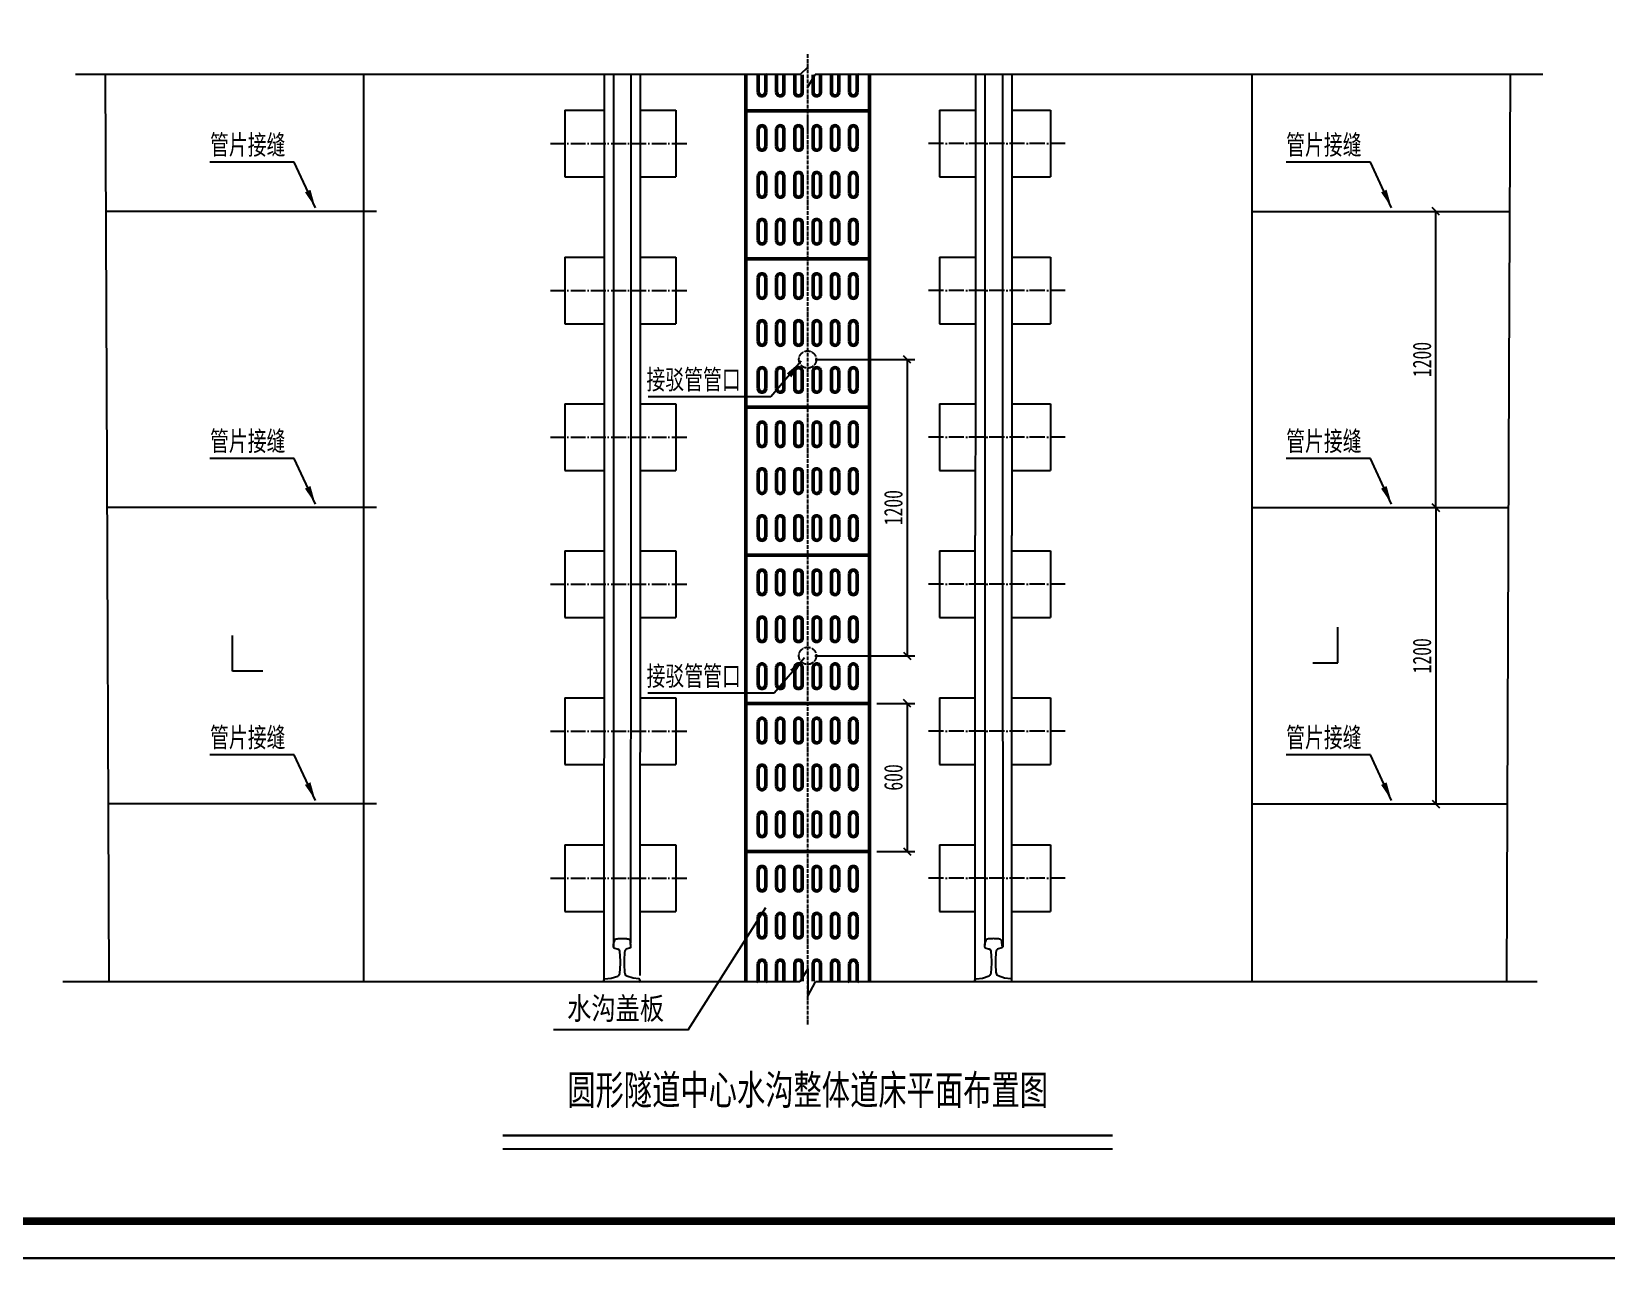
# Model space of a CAD drawing. Header units: millimetres. Extents: x -17676 to 10684, y -16208 to -7028.
# Drawn here: x -11040 to -4660, y -16208 to -11235 of the extents above; entities that cross this region are included whole.
import ezdxf
from ezdxf.enums import TextEntityAlignment as Align

# ---------------------------------------------------------------- set-up
doc = ezdxf.new("R2010")
doc.units = ezdxf.units.MM
doc.linetypes.add('ACAD_ISO04W100', pattern=[30.5, 24, -3, 0.5, -3])
doc.linetypes.add('CENTER', pattern=[4.1, 3, -0.5, 0.1, -0.5])
doc.layers.get('Defpoints').update_dxf_attribs({"color": 250})
for name, color, linetype in [('4', 4, 'Continuous'), ('Axes', 7, 'ACAD_ISO04W100'), ('BZ', 7, 'Continuous'), ('GesoftDrawFrameFrameBlockLayer', 7, 'Continuous'), ('GesoftDrawFrameInLineLayer', 85, 'Continuous'), ('GesoftDrawFrameOutLineLayer', 180, 'Continuous'), ('GesoftDrawFrameTitleLayer', 7, 'Continuous'), ('Main', 4, 'Continuous'), ('Secondary', 7, 'Continuous'), ('尺寸标注', 7, 'Continuous'), ('文字及标注', 6, 'Continuous'), ('标注', 3, 'Continuous'), ('设计线', 1, 'Continuous')]:
    doc.layers.add(name, color=color, linetype=linetype)
doc.styles.add('HZTXT', font='NSimSun.ttf', dxfattribs={"width": 0.7})
doc.styles.get("Standard").update_dxf_attribs({"font": 'arial.ttf'})
doc.styles.add('TXT', font='仿宋_GB2312.ttf', dxfattribs={"width": 0.7, "height": 80})
doc.styles.add('宋体', font='SimSun.ttf', dxfattribs={"width": 0.7})
doc.styles.add('宋体样式', font='SimSun.ttf', dxfattribs={"width": 0.8})
doc.styles.add('条形码', font='BC_C39.FBC', dxfattribs={"height": 11})
doc.dimstyles.new('1比30', dxfattribs={"dimscale": 30, "dimtxt": 2.5, "dimasz": 1, "dimexe": 1, "dimexo": 1, "dimtad": 3, "dimdec": 0, "dimzin": 0, "dimdsep": 46, "dimtxsty": '宋体', "dimblk": 'OBLIQUE', "dimcen": 0.09, "dimadec": 0, "dimazin": 0, "dimtfac": 1, "dimtdec": 0, "dimtofl": 0, "dimtmove": 0, "dimatfit": 3, "dimfxl": 0, "dimtolj": 1, "dimtzin": 0, "dimarcsym": 0})
doc.dimstyles.get("Standard").update_dxf_attribs({"dimtxt": 0.18, "dimasz": 0.18, "dimexe": 0.18, "dimexo": 0.0625, "dimgap": 0.09, "dimtad": 0, "dimtih": 1, "dimtoh": 1, "dimdec": 4, "dimzin": 0, "dimdsep": 46, "dimtxsty": 'Standard', "dimcen": 0.09, "dimadec": 0, "dimazin": 0, "dimtfac": 1, "dimtdec": 4, "dimtofl": 0, "dimtmove": 0, "dimatfit": 3, "dimfxl": 0, "dimtolj": 1, "dimtzin": 0, "dimarcsym": 0})

# ---------------------------------------------------------------- blocks, each defined once
blk = doc.blocks.new('*U26')
at = {"layer": 'Axes', "linetype": 'CENTER', "ltscale": 20}
for p, q in [((-1042.3, 0), (-483, 0)), ((1040.8, 0), (481.5, 0)), ((1042.3, 0), (483, 0))]:
    blk.add_line(p, q, dxfattribs=at)
at = {"layer": 'Main'}
for p, q in [((-984.8, 135), (-984.8, -135)), ((534, 135), (534, -135)), ((982.8, 135), (982.8, -135))]:
    blk.add_line(p, q, dxfattribs=at)
at = {"layer": 'Main', "ltscale": 2.5}
for p, q in [((-984.8, 135), (-826, 135)), ((-680.1, 135), (-534, 135)), ((534, 135), (678.7, 135)), ((826.7, 135), (981.3, 135)), ((828.2, 135), (982.8, 135)), ((-984.8, -135), (-826.2, -135)), ((-680.1, -135), (-534, -135)), ((534, -135), (678.7, -135)), ((826.7, -135), (981.3, -135)), ((828.2, -135), (982.8, -135))]:
    blk.add_line(p, q, dxfattribs=at)
blk = doc.blocks.new('*U27')
at = {"layer": '标注', "color": 0, "linetype": 'ByBlock', "lineweight": -2, "transparency": 16777216}
for p in [(0, 2975), (0, 2380), (0, 1785), (0, 1190), (0, 595), (0, 0)]:
    blk.add_blockref('*U26', p, dxfattribs=at)
blk = doc.blocks.new('*U28')
at = {"layer": 'Main'}
blk.add_line((0, 135), (0, -135), dxfattribs=at)
blk = doc.blocks.new('*U29')
at = {"layer": '标注', "color": 0, "linetype": 'ByBlock', "lineweight": -2, "transparency": 16777216}
for p in [(0, 2975), (0, 2380), (0, 1785), (0, 1190), (0, 595), (0, 0)]:
    blk.add_blockref('*U28', p, dxfattribs=at)
blk = doc.blocks.new('_Oblique')
at = {"color": 0, "linetype": 'ByBlock', "lineweight": -2}
blk.add_line((-0.5, -0.5), (0.5, 0.5), dxfattribs=at)
blk = doc.blocks.new('*D34')
at = {"layer": 'Defpoints', "color": 0, "transparency": 16777216}
for p in [(-5578.4, -13163), (-5578.4, -14363), (-5350.6, -14363)]:
    blk.add_point(p, dxfattribs=at)
at = {"layer": '标注', "color": 0, "lineweight": -2, "transparency": 16777216}
for p, q in [((-5548.4, -13163), (-5320.6, -13163)), ((-5350.6, -13163), (-5350.6, -14363)), ((-5548.4, -14363), (-5320.6, -14363))]:
    blk.add_line(p, q, dxfattribs=at)
at = {"layer": '标注', "color": 0, "lineweight": -2, "transparency": 16777216, "xscale": 30, "yscale": 30, "zscale": 30}
for p, rotation in [((-5350.6, -13163), 90), ((-5350.6, -14363), 270)]:
    blk.add_blockref('_Oblique', p, dxfattribs=dict(at, rotation=rotation))
at = {"layer": '标注', "color": 0, "transparency": 16777216, "insert": (-5406.8, -13763), "char_height": 75, "attachment_point": 5, "rotation": 90, "style": '宋体'}
blk.add_mtext('\\A1;1200', dxfattribs=at)
blk = doc.blocks.new('*D35')
at = {"layer": 'Defpoints', "color": 0, "transparency": 16777216}
for p in [(-5575.9, -11963), (-5350.6, -11963), (-5578.4, -13163)]:
    blk.add_point(p, dxfattribs=at)
at = {"layer": '标注', "color": 0, "lineweight": -2, "transparency": 16777216}
for p, q in [((-5545.9, -11963), (-5320.6, -11963)), ((-5350.6, -13163), (-5350.6, -11963)), ((-5548.4, -13163), (-5320.6, -13163))]:
    blk.add_line(p, q, dxfattribs=at)
at = {"layer": '标注', "color": 0, "lineweight": -2, "transparency": 16777216, "xscale": 30, "yscale": 30, "zscale": 30}
for p, rotation in [((-5350.6, -11963), 90), ((-5350.6, -13163), 270)]:
    blk.add_blockref('_Oblique', p, dxfattribs=dict(at, rotation=rotation))
at = {"layer": '标注', "color": 0, "transparency": 16777216, "insert": (-5406.8, -12563), "char_height": 75, "attachment_point": 5, "rotation": 90, "style": '宋体'}
blk.add_mtext('\\A1;1200', dxfattribs=at)
blk = doc.blocks.new('*D36')
at = {"layer": 'Defpoints', "color": 0, "transparency": 16777216}
for p in [(-7896.1, -12563), (-7896.2, -13763), (-7492.3, -13763)]:
    blk.add_point(p, dxfattribs=at)
at = {"layer": '标注', "color": 0, "lineweight": -2, "transparency": 16777216}
for p, q in [((-7866.1, -12563), (-7462.3, -12563)), ((-7492.3, -12563), (-7492.3, -13763)), ((-7866.2, -13763), (-7462.3, -13763))]:
    blk.add_line(p, q, dxfattribs=at)
at = {"layer": '标注', "color": 0, "lineweight": -2, "transparency": 16777216, "xscale": 30, "yscale": 30, "zscale": 30}
for p, rotation in [((-7492.3, -12563), 90), ((-7492.3, -13763), 270)]:
    blk.add_blockref('_Oblique', p, dxfattribs=dict(at, rotation=rotation))
at = {"layer": '标注', "color": 0, "transparency": 16777216, "insert": (-7548.6, -13163), "char_height": 75, "attachment_point": 5, "rotation": 90, "style": '宋体'}
blk.add_mtext('\\A1;1200', dxfattribs=at)
blk = doc.blocks.new('*D56')
at = {"layer": 'Defpoints', "color": 0, "transparency": 16777216}
for p in [(-7645.9, -13955.6), (-7645.9, -14555.6), (-7492.3, -14555.6)]:
    blk.add_point(p, dxfattribs=at)
at = {"layer": '标注', "color": 0, "lineweight": -2, "transparency": 16777216}
for p, q in [((-7615.9, -13955.6), (-7462.3, -13955.6)), ((-7492.3, -13955.6), (-7492.3, -14555.6)), ((-7615.9, -14555.6), (-7462.3, -14555.6))]:
    blk.add_line(p, q, dxfattribs=at)
at = {"layer": '标注', "color": 0, "lineweight": -2, "transparency": 16777216, "xscale": 30, "yscale": 30, "zscale": 30}
for p, rotation in [((-7492.3, -13955.6), 90), ((-7492.3, -14555.6), 270)]:
    blk.add_blockref('_Oblique', p, dxfattribs=dict(at, rotation=rotation))
at = {"layer": '标注', "color": 0, "transparency": 16777216, "insert": (-7548.6, -14255.6), "char_height": 75, "attachment_point": 5, "rotation": 90, "style": '宋体'}
blk.add_mtext('\\A1;600', dxfattribs=at)
blk = doc.blocks.new('1.25_b3e8e4764a4440fefd9a3783b56da640')
at = {"layer": 'GesoftDrawFrameInLineLayer', "color": 0, "const_width": 1}
blk.add_lwpolyline([(0, 0), (0, 287), (-915, 287), (-915, 0), (0, 0)], dxfattribs=at)
at = {"layer": 'GesoftDrawFrameOutLineLayer', "color": 0, "const_width": 0.35}
blk.add_lwpolyline([(5, -5), (5, 292), (-940, 292), (-940, -5), (5, -5)], dxfattribs=at)
blk = doc.blocks.new('GESOFT00000000NEW_049a35bf7f0736cc4250df00ece10f93_b3e8e4764a4440fefd9a3783b56da640_2e1cf7a908f61d0b50dc33cccab90907')
at = {"layer": 'GesoftDrawFrameFrameBlockLayer'}
blk.add_blockref('1.25_b3e8e4764a4440fefd9a3783b56da640', (0, 0), dxfattribs=at)
at = {"layer": 'GesoftDrawFrameTitleLayer', "color": 7, "style": '条形码', "width": 2}
blk.add_attdef('BARCODE', (-2.8, 60.5), '', height=6, rotation=90, dxfattribs=at)
at = {"layer": 'GesoftDrawFrameTitleLayer', "style": '宋体样式'}
for tag, height, width, p in [('GCMC0', 3.6, 0.8, (-40, 43.4)), ('SHEJI', 2.5, 0.8, (-154, 35.2)), ('SHEJI2', 2.5, 0.8, (-137.76, 35.27)), ('SJJD', 2.5, 0.8, (-14, 34.4)), ('JIAOHE', 2.5, 0.8, (-154, 28.8)), ('JIAOHE2', 2.5, 0.8, (-137.61, 28.83)), ('VERSION0', 2.5, 0.8, (-14, 26.4)), ('ZTSD', 2.5, 0.8, (-190, 24)), ('ZYFZR1', 2.5, 0.8, (-154, 22.4)), ('ZYFZR2', 2.5, 0.8, (-137.76, 22.24)), ('CEMING', 4, 0.7, (-84, 22.59)), ('BILI', 2.5, 0.8, (-14, 18.4)), ('XMFZR1', 2.5, 0.8, (-154, 16)), ('XMFZR2', 2.5, 0.8, (-137.98, 16.22)), ('DOCNAME0', 3.5, 0.9, (-84, 13.27)), ('SENHE', 2.5, 0.8, (-154, 9.6)), ('SENHE2', 2.5, 0.8, (-137.41, 9.52)), ('DOCNAME2', 3.5, 0.9, (-84, 9.42)), ('RIQI', 2.5, 0.8, (-14, 10.4)), ('XTSD', 2.5, 0.8, (-190, 4.8)), ('SENDING', 2.5, 0.8, (-154, 3.2)), ('SENDING2', 2.5, 0.8, (-137.41, 3.81)), ('TUHAO', 2.5, 0.8, (-91.5, 3.2)), ('PROJECTNO', 2.5, 0.8, (-47.5, 3.2)), ('PAGENUMBER', 2.5, 0.8, (-31.78, 3.83)), ('PAGECOUNT', 2.5, 0.8, (-10.8, 3.83))]:
    blk.add_attdef(tag, text='', height=height, dxfattribs=dict(at, width=width)).set_placement(p, align=Align.MIDDLE_CENTER)
blk.add_attdef('PIANMING', text='', height=4, dxfattribs=at).set_placement((-84, 31.09), align=Align.MIDDLE_CENTER)

msp = doc.modelspace()

# ---------------------------------------------------------------- linework, layer by layer
at = {"lineweight": 50}
for p, q in [((-8145.9, -11408.6), (-8145.9, -13615.6)), ((-8095.9, -11480.6), (-8095.9, -11410.6)), ((-8065.9, -11480.6), (-8065.9, -11410.6)), ((-8021.9, -11480.6), (-8021.9, -11410.5)), ((-7991.9, -11410.5), (-7991.9, -11480.6)), ((-7947.9, -11480.6), (-7947.9, -11410.5)), ((-7917.9, -11410.5), (-7917.9, -11480.6)), ((-7873.9, -11480.6), (-7873.9, -11410.5)), ((-7843.9, -11410.5), (-7843.9, -11480.6)), ((-7799.9, -11480.6), (-7799.9, -11410.5)), ((-7769.9, -11410.5), (-7769.9, -11480.6)), ((-7725.9, -11480.6), (-7725.9, -11410.5)), ((-7695.9, -11410.5), (-7695.9, -11480.6)), ((-7645.9, -13615.6), (-7645.9, -11408.6)), ((-7645.9, -11555.6), (-8145.9, -11555.6)), ((-8095.9, -11700.6), (-8095.9, -11630.6)), ((-8065.9, -11700.6), (-8065.9, -11630.6)), ((-8021.9, -11700.6), (-8021.9, -11630.5)), ((-7991.9, -11630.5), (-7991.9, -11700.6)), ((-7947.9, -11700.6), (-7947.9, -11630.5)), ((-7917.9, -11630.5), (-7917.9, -11700.6)), ((-7873.9, -11700.6), (-7873.9, -11630.5)), ((-7843.9, -11630.5), (-7843.9, -11700.6)), ((-7799.9, -11700.6), (-7799.9, -11630.5)), ((-7769.9, -11630.5), (-7769.9, -11700.6)), ((-7725.9, -11700.6), (-7725.9, -11630.5)), ((-7695.9, -11630.5), (-7695.9, -11700.6)), ((-8095.9, -11890.6), (-8095.9, -11820.6)), ((-8065.9, -11890.6), (-8065.9, -11820.6)), ((-8021.9, -11890.6), (-8021.9, -11820.5)), ((-7991.9, -11820.5), (-7991.9, -11890.6)), ((-7947.9, -11890.6), (-7947.9, -11820.5)), ((-7917.9, -11820.5), (-7917.9, -11890.6)), ((-7873.9, -11890.6), (-7873.9, -11820.5)), ((-7843.9, -11820.5), (-7843.9, -11890.6)), ((-7799.9, -11890.6), (-7799.9, -11820.5)), ((-7769.9, -11820.5), (-7769.9, -11890.6)), ((-7725.9, -11890.6), (-7725.9, -11820.5)), ((-7695.9, -11820.5), (-7695.9, -11890.6)), ((-8095.9, -12080.6), (-8095.9, -12010.6)), ((-8065.9, -12080.6), (-8065.9, -12010.6)), ((-8021.9, -12080.6), (-8021.9, -12010.5)), ((-7991.9, -12010.5), (-7991.9, -12080.6)), ((-7947.9, -12080.6), (-7947.9, -12010.5)), ((-7917.9, -12010.5), (-7917.9, -12080.6)), ((-7873.9, -12080.6), (-7873.9, -12010.5)), ((-7843.9, -12010.5), (-7843.9, -12080.6)), ((-7799.9, -12080.6), (-7799.9, -12010.5)), ((-7769.9, -12010.5), (-7769.9, -12080.6)), ((-7725.9, -12080.6), (-7725.9, -12010.5)), ((-7695.9, -12010.5), (-7695.9, -12080.6)), ((-7645.9, -12155.6), (-8145.9, -12155.6)), ((-8095.9, -12300.6), (-8095.9, -12230.6)), ((-8065.9, -12300.6), (-8065.9, -12230.6)), ((-8021.9, -12300.7), (-8021.9, -12230.6)), ((-7991.9, -12230.6), (-7991.9, -12300.7)), ((-7947.9, -12300.7), (-7947.9, -12230.6)), ((-7917.9, -12230.6), (-7917.9, -12300.7)), ((-7873.9, -12300.7), (-7873.9, -12230.6)), ((-7843.9, -12230.6), (-7843.9, -12300.7)), ((-7799.9, -12300.7), (-7799.9, -12230.6)), ((-7769.9, -12230.6), (-7769.9, -12300.6)), ((-7725.9, -12300.7), (-7725.9, -12230.6)), ((-7695.9, -12230.6), (-7695.9, -12300.7)), ((-8095.9, -12490.6), (-8095.9, -12420.6)), ((-8065.9, -12490.6), (-8065.9, -12420.6)), ((-8021.9, -12490.7), (-8021.9, -12420.6)), ((-7991.9, -12420.6), (-7991.9, -12490.7)), ((-7947.9, -12490.7), (-7947.9, -12420.6)), ((-7917.9, -12420.6), (-7917.9, -12490.7)), ((-7873.9, -12490.7), (-7873.9, -12420.6)), ((-7843.9, -12420.6), (-7843.9, -12490.7)), ((-7799.9, -12490.7), (-7799.9, -12420.6)), ((-7769.9, -12420.6), (-7769.9, -12490.6)), ((-7725.9, -12490.7), (-7725.9, -12420.6)), ((-7695.9, -12420.6), (-7695.9, -12490.7)), ((-8095.9, -12680.6), (-8095.9, -12610.6)), ((-8065.9, -12680.6), (-8065.9, -12610.6)), ((-8021.9, -12680.6), (-8021.9, -12610.5)), ((-7991.9, -12610.5), (-7991.9, -12680.6)), ((-7947.9, -12680.6), (-7947.9, -12610.5)), ((-7917.9, -12610.5), (-7917.9, -12680.6)), ((-7873.9, -12680.6), (-7873.9, -12610.5)), ((-7843.9, -12610.5), (-7843.9, -12680.6)), ((-7799.9, -12680.6), (-7799.9, -12610.5)), ((-7769.9, -12610.5), (-7769.9, -12680.6)), ((-7725.9, -12680.6), (-7725.9, -12610.5)), ((-7695.9, -12610.5), (-7695.9, -12680.6)), ((-7645.9, -12755.6), (-8145.9, -12755.6)), ((-8095.9, -12900.6), (-8095.9, -12830.6)), ((-8065.9, -12900.6), (-8065.9, -12830.6)), ((-8021.9, -12900.6), (-8021.9, -12830.5)), ((-7991.9, -12830.5), (-7991.9, -12900.6)), ((-7947.9, -12900.6), (-7947.9, -12830.5)), ((-7917.9, -12830.5), (-7917.9, -12900.6)), ((-7873.9, -12900.6), (-7873.9, -12830.5)), ((-7843.9, -12830.5), (-7843.9, -12900.6)), ((-7799.9, -12900.6), (-7799.9, -12830.5)), ((-7769.9, -12830.5), (-7769.9, -12900.6)), ((-7725.9, -12900.6), (-7725.9, -12830.5)), ((-7695.9, -12830.5), (-7695.9, -12900.6)), ((-8095.9, -13090.6), (-8095.9, -13020.6)), ((-8065.9, -13090.6), (-8065.9, -13020.6)), ((-8021.9, -13090.6), (-8021.9, -13020.5)), ((-7991.9, -13020.5), (-7991.9, -13090.6)), ((-7947.9, -13090.6), (-7947.9, -13020.5)), ((-7917.9, -13020.5), (-7917.9, -13090.6)), ((-7873.9, -13090.6), (-7873.9, -13020.5)), ((-7843.9, -13020.5), (-7843.9, -13090.6)), ((-7799.9, -13090.6), (-7799.9, -13020.5)), ((-7769.9, -13020.5), (-7769.9, -13090.6)), ((-7725.9, -13090.6), (-7725.9, -13020.5)), ((-7695.9, -13020.5), (-7695.9, -13090.6)), ((-8095.9, -13280.6), (-8095.9, -13210.6)), ((-8065.9, -13280.6), (-8065.9, -13210.6)), ((-8021.9, -13280.6), (-8021.9, -13210.5)), ((-7991.9, -13210.5), (-7991.9, -13280.6)), ((-7947.9, -13280.6), (-7947.9, -13210.5)), ((-7917.9, -13210.5), (-7917.9, -13280.6)), ((-7873.9, -13280.6), (-7873.9, -13210.5)), ((-7843.9, -13210.5), (-7843.9, -13280.6)), ((-7799.9, -13280.6), (-7799.9, -13210.5)), ((-7769.9, -13210.5), (-7769.9, -13280.6)), ((-7725.9, -13280.6), (-7725.9, -13210.5)), ((-7695.9, -13210.5), (-7695.9, -13280.6)), ((-7645.9, -13355.6), (-8145.9, -13355.6)), ((-8095.9, -13500.6), (-8095.9, -13430.6)), ((-8065.9, -13500.6), (-8065.9, -13430.6)), ((-8021.9, -13500.7), (-8021.9, -13430.6)), ((-7991.9, -13430.6), (-7991.9, -13500.7)), ((-7947.9, -13500.7), (-7947.9, -13430.6)), ((-7917.9, -13430.6), (-7917.9, -13500.7)), ((-7873.9, -13500.7), (-7873.9, -13430.6)), ((-7843.9, -13430.6), (-7843.9, -13500.7)), ((-7799.9, -13500.7), (-7799.9, -13430.6)), ((-7769.9, -13430.6), (-7769.9, -13500.6)), ((-7725.9, -13500.7), (-7725.9, -13430.6)), ((-7695.9, -13430.6), (-7695.9, -13500.7)), ((-8145.9, -13615.6), (-8145.9, -14555.6)), ((-8095.9, -13690.6), (-8095.9, -13620.6)), ((-8065.9, -13690.6), (-8065.9, -13620.6)), ((-8021.9, -13690.7), (-8021.9, -13620.6)), ((-7991.9, -13620.6), (-7991.9, -13690.7)), ((-7947.9, -13690.7), (-7947.9, -13620.6)), ((-7917.9, -13620.6), (-7917.9, -13690.7)), ((-7873.9, -13690.7), (-7873.9, -13620.6)), ((-7843.9, -13620.6), (-7843.9, -13690.7)), ((-7799.9, -13690.7), (-7799.9, -13620.6)), ((-7769.9, -13620.6), (-7769.9, -13690.6)), ((-7725.9, -13690.7), (-7725.9, -13620.6)), ((-7695.9, -13620.6), (-7695.9, -13690.7)), ((-7645.9, -14555.6), (-7645.9, -13615.6)), ((-8095.9, -13880.6), (-8095.9, -13810.6)), ((-8065.9, -13880.6), (-8065.9, -13810.6)), ((-8021.9, -13880.7), (-8021.9, -13810.6)), ((-7991.9, -13810.6), (-7991.9, -13880.7)), ((-7947.9, -13880.7), (-7947.9, -13810.6)), ((-7917.9, -13810.6), (-7917.9, -13880.7)), ((-7873.9, -13880.7), (-7873.9, -13810.6)), ((-7843.9, -13810.6), (-7843.9, -13880.7)), ((-7799.9, -13880.7), (-7799.9, -13810.6)), ((-7769.9, -13810.6), (-7769.9, -13880.6)), ((-7725.9, -13880.7), (-7725.9, -13810.6)), ((-7695.9, -13810.6), (-7695.9, -13880.7)), ((-7645.9, -13955.6), (-8145.9, -13955.6)), ((-8095.9, -14100.6), (-8095.9, -14030.6)), ((-8065.9, -14100.6), (-8065.9, -14030.6)), ((-8021.9, -14100.6), (-8021.9, -14030.5)), ((-7991.9, -14030.5), (-7991.9, -14100.6)), ((-7947.9, -14100.6), (-7947.9, -14030.5)), ((-7917.9, -14030.5), (-7917.9, -14100.6)), ((-7873.9, -14100.6), (-7873.9, -14030.5)), ((-7843.9, -14030.5), (-7843.9, -14100.6)), ((-7799.9, -14100.6), (-7799.9, -14030.5)), ((-7769.9, -14030.5), (-7769.9, -14100.6)), ((-7725.9, -14100.6), (-7725.9, -14030.5)), ((-7695.9, -14030.5), (-7695.9, -14100.6)), ((-8095.9, -14290.6), (-8095.9, -14220.6)), ((-8065.9, -14290.6), (-8065.9, -14220.6)), ((-8021.9, -14290.6), (-8021.9, -14220.5)), ((-7991.9, -14220.5), (-7991.9, -14290.6)), ((-7947.9, -14290.6), (-7947.9, -14220.5)), ((-7917.9, -14220.5), (-7917.9, -14290.6)), ((-7873.9, -14290.6), (-7873.9, -14220.5)), ((-7843.9, -14220.5), (-7843.9, -14290.6)), ((-7799.9, -14290.6), (-7799.9, -14220.5)), ((-7769.9, -14220.5), (-7769.9, -14290.6)), ((-7725.9, -14290.6), (-7725.9, -14220.5)), ((-7695.9, -14220.5), (-7695.9, -14290.6)), ((-8095.9, -14480.6), (-8095.9, -14410.6)), ((-8065.9, -14480.6), (-8065.9, -14410.6)), ((-8021.9, -14480.6), (-8021.9, -14410.5)), ((-7991.9, -14410.5), (-7991.9, -14480.6)), ((-7947.9, -14480.6), (-7947.9, -14410.5)), ((-7917.9, -14410.5), (-7917.9, -14480.6)), ((-7873.9, -14480.6), (-7873.9, -14410.5)), ((-7843.9, -14410.5), (-7843.9, -14480.6)), ((-7799.9, -14480.6), (-7799.9, -14410.5)), ((-7769.9, -14410.5), (-7769.9, -14480.6)), ((-7725.9, -14480.6), (-7725.9, -14410.5)), ((-7695.9, -14410.5), (-7695.9, -14480.6)), ((-8145.9, -14555.6), (-7645.9, -14555.6)), ((-8145.9, -14555.6), (-7645.9, -14555.6)), ((-7645.9, -14555.6), (-8145.9, -14555.6)), ((-8145.9, -14555.6), (-8145.9, -15083.2)), ((-7645.9, -15083.2), (-7645.9, -14555.6)), ((-8095.9, -14700.7), (-8095.9, -14630.6)), ((-8065.9, -14700.7), (-8065.9, -14630.7)), ((-8021.9, -14700.7), (-8021.9, -14630.6)), ((-7991.9, -14630.6), (-7991.9, -14700.7)), ((-7947.9, -14700.7), (-7947.9, -14630.6)), ((-7917.9, -14630.6), (-7917.9, -14700.7)), ((-7873.9, -14700.7), (-7873.9, -14630.6)), ((-7843.9, -14630.6), (-7843.9, -14700.7)), ((-7799.9, -14700.7), (-7799.9, -14630.6)), ((-7769.9, -14630.6), (-7769.9, -14700.6)), ((-7725.9, -14700.7), (-7725.9, -14630.6)), ((-7695.9, -14630.6), (-7695.9, -14700.7)), ((-8095.9, -14890.7), (-8095.9, -14820.6)), ((-8065.9, -14890.7), (-8065.9, -14820.7)), ((-8021.9, -14890.7), (-8021.9, -14820.6)), ((-7991.9, -14820.6), (-7991.9, -14890.7)), ((-7947.9, -14890.7), (-7947.9, -14820.6)), ((-7917.9, -14820.6), (-7917.9, -14890.7)), ((-7873.9, -14890.7), (-7873.9, -14820.6)), ((-7843.9, -14820.6), (-7843.9, -14890.7)), ((-7799.9, -14890.7), (-7799.9, -14820.6)), ((-7769.9, -14820.6), (-7769.9, -14890.6)), ((-7725.9, -14890.7), (-7725.9, -14820.6)), ((-7695.9, -14820.6), (-7695.9, -14890.7)), ((-8095.9, -15080.7), (-8095.9, -15010.6)), ((-8065.9, -15080.7), (-8065.9, -15010.7)), ((-8021.9, -15080.7), (-8021.9, -15010.6)), ((-7991.9, -15010.6), (-7991.9, -15080.7)), ((-7947.9, -15080.7), (-7947.9, -15010.6)), ((-7917.9, -15010.6), (-7917.9, -15080.7)), ((-7873.9, -15080.7), (-7873.9, -15010.6)), ((-7843.9, -15010.6), (-7843.9, -15080.7)), ((-7799.9, -15080.7), (-7799.9, -15010.6)), ((-7769.9, -15010.6), (-7769.9, -15080.6)), ((-7725.9, -15080.7), (-7725.9, -15010.6)), ((-7695.9, -15010.6), (-7695.9, -15080.7))]:
    msp.add_line(p, q, dxfattribs=at)
for p, q in [((-9642.8, -11963), (-10739.9, -11963)), ((-6097.9, -11963), (-5053.8, -11963)), ((-9642.8, -13163), (-10734.7, -13163)), ((-6097.9, -13163), (-5058.9, -13163)), ((-8145.9, -13615.6), (-8145.9, -13555.6)), ((-9642.8, -14363), (-10729.5, -14363)), ((-6097.9, -14363), (-5064.1, -14363)), ((-8145.9, -14555.6), (-8145.9, -14495.6)), ((-9131.2, -15760.1), (-6660.6, -15760.1))]:
    msp.add_line(p, q)
at = {"linetype": 'ACAD_ISO04W100'}
for centre in [(-7896.1, -12563), (-7896.2, -13763)]:
    msp.add_circle(centre, 35, dxfattribs=at)
at = {"lineweight": 50}
for centre, start, end in [((-8080.9, -11410.6), 172.27335, 180.09394), ((-8080.9, -11410.6), 359.90606, 7.72665), ((-8006.9, -11410.6), 172.33824, 180.09394), ((-8006.9, -11410.6), 359.90606, 7.66176), ((-7932.9, -11410.6), 172.33824, 180.09394), ((-7858.9, -11410.6), 359.90606, 7.66176), ((-7784.9, -11410.6), 172.33824, 180.09394), ((-7784.9, -11410.6), 359.90606, 7.66176), ((-7710.9, -11410.6), 172.33824, 180.09394), ((-7710.9, -11410.6), 359.90606, 7.66176), ((-8080.9, -11480.6), 179.93573, 0.06427), ((-8006.9, -11480.6), 179.93573, 0.06427), ((-7932.9, -11480.6), 179.93573, 0.06427), ((-7858.9, -11480.6), 179.93573, 0.06427), ((-7784.9, -11480.6), 179.93573, 0.06427), ((-7710.9, -11480.6), 179.93573, 0.06427), ((-8080.9, -11630.6), 359.90606, 180.09394), ((-8006.9, -11630.6), 359.90606, 180.09394), ((-7932.9, -11630.6), 359.90606, 180.09394), ((-7858.9, -11630.6), 359.90606, 180.09394), ((-7784.9, -11630.6), 359.90606, 180.09394), ((-7710.9, -11630.6), 359.90606, 180.09394), ((-8080.9, -11700.6), 179.93573, 0.06427), ((-8006.9, -11700.6), 179.93573, 0.06427), ((-7932.9, -11700.6), 179.93573, 0.06427), ((-7858.9, -11700.6), 179.93573, 0.06427), ((-7784.9, -11700.6), 179.93573, 0.06427), ((-7710.9, -11700.6), 179.93573, 0.06427), ((-8080.9, -11820.6), 359.90606, 180.09394), ((-8006.9, -11820.6), 359.90606, 180.09394), ((-7932.9, -11820.6), 359.90606, 180.09394), ((-7858.9, -11820.6), 359.90606, 180.09394), ((-7784.9, -11820.6), 359.90606, 180.09394), ((-7710.9, -11820.6), 359.90606, 180.09394), ((-8080.9, -11890.6), 179.93573, 0.06427), ((-8006.9, -11890.6), 179.93573, 0.06427), ((-7932.9, -11890.6), 179.93573, 0.06427), ((-7858.9, -11890.6), 179.93573, 0.06427), ((-7784.9, -11890.6), 179.93573, 0.06427), ((-7710.9, -11890.6), 179.93573, 0.06427), ((-8080.9, -12010.6), 359.90606, 180.09394), ((-8006.9, -12010.6), 359.90606, 180.09394), ((-7932.9, -12010.6), 359.90606, 180.09394), ((-7858.9, -12010.6), 359.90606, 180.09394), ((-7784.9, -12010.6), 359.90606, 180.09394), ((-7710.9, -12010.6), 359.90606, 180.09394), ((-8080.9, -12080.6), 179.93573, 0.06427), ((-8006.9, -12080.6), 179.93573, 0.06427), ((-7932.9, -12080.6), 179.93573, 0.06427), ((-7858.9, -12080.6), 179.93573, 0.06427), ((-7784.9, -12080.6), 179.93573, 0.06427), ((-7710.9, -12080.6), 179.93573, 0.06427), ((-8080.9, -12230.6), 359.90606, 180.09394), ((-8006.9, -12230.6), 359.90606, 180.09394), ((-7932.9, -12230.6), 359.90606, 180.09394), ((-7858.9, -12230.6), 359.90606, 180.09394), ((-7784.9, -12230.6), 359.90606, 180.09394), ((-7710.9, -12230.6), 359.90606, 180.09394), ((-8080.9, -12300.7), 179.93573, 0.06427), ((-8006.9, -12300.6), 179.93573, 0.06427), ((-7932.9, -12300.6), 179.93573, 0.06427), ((-7858.9, -12300.6), 179.93573, 0.06427), ((-7784.9, -12300.6), 179.93573, 0.06427), ((-7710.9, -12300.6), 179.93573, 0.06427), ((-8080.9, -12420.6), 359.90606, 180.09394), ((-8006.9, -12420.6), 359.90606, 180.09394), ((-7932.9, -12420.6), 359.90606, 180.09394), ((-7858.9, -12420.6), 359.90606, 180.09394), ((-7784.9, -12420.6), 359.90606, 180.09394), ((-7710.9, -12420.6), 359.90606, 180.09394), ((-8080.9, -12490.7), 179.93573, 0.06427), ((-8006.9, -12490.6), 179.93573, 0.06427), ((-7932.9, -12490.6), 179.93573, 0.06427), ((-7858.9, -12490.6), 179.93573, 0.06427), ((-7784.9, -12490.6), 179.93573, 0.06427), ((-7710.9, -12490.6), 179.93573, 0.06427), ((-8080.9, -12610.6), 359.90606, 180.09394), ((-8006.9, -12610.6), 359.90606, 180.09394), ((-7932.9, -12610.6), 359.90606, 180.09394), ((-7858.9, -12610.6), 359.90606, 180.09394), ((-7784.9, -12610.6), 359.90606, 180.09394), ((-7710.9, -12610.6), 359.90606, 180.09394), ((-8080.9, -12680.6), 179.93573, 0.06427), ((-8006.9, -12680.6), 179.93573, 0.06427), ((-7932.9, -12680.6), 179.93573, 0.06427), ((-7858.9, -12680.6), 179.93573, 0.06427), ((-7784.9, -12680.6), 179.93573, 0.06427), ((-7710.9, -12680.6), 179.93573, 0.06427), ((-8080.9, -12830.6), 359.90606, 180.09394), ((-8006.9, -12830.6), 359.90606, 180.09394), ((-7932.9, -12830.6), 359.90606, 180.09394), ((-7858.9, -12830.6), 359.90606, 180.09394), ((-7784.9, -12830.6), 359.90606, 180.09394), ((-7710.9, -12830.6), 359.90606, 180.09394), ((-8080.9, -12900.6), 179.93573, 0.06427), ((-8006.9, -12900.6), 179.93573, 0.06427), ((-7932.9, -12900.6), 179.93573, 0.06427), ((-7858.9, -12900.6), 179.93573, 0.06427), ((-7784.9, -12900.6), 179.93573, 0.06427), ((-7710.9, -12900.6), 179.93573, 0.06427), ((-8080.9, -13020.6), 359.90606, 180.09394), ((-8006.9, -13020.6), 359.90606, 180.09394), ((-7932.9, -13020.6), 359.90606, 180.09394), ((-7858.9, -13020.6), 359.90606, 180.09394), ((-7784.9, -13020.6), 359.90606, 180.09394), ((-7710.9, -13020.6), 359.90606, 180.09394), ((-8080.9, -13090.6), 179.93573, 0.06427), ((-8006.9, -13090.6), 179.93573, 0.06427), ((-7932.9, -13090.6), 179.93573, 0.06427), ((-7858.9, -13090.6), 179.93573, 0.06427), ((-7784.9, -13090.6), 179.93573, 0.06427), ((-7710.9, -13090.6), 179.93573, 0.06427), ((-8080.9, -13210.6), 359.90606, 180.09394), ((-8006.9, -13210.6), 359.90606, 180.09394), ((-7932.9, -13210.6), 359.90606, 180.09394), ((-7858.9, -13210.6), 359.90606, 180.09394), ((-7784.9, -13210.6), 359.90606, 180.09394), ((-7710.9, -13210.6), 359.90606, 180.09394), ((-8080.9, -13280.6), 179.93573, 0.06427), ((-8006.9, -13280.6), 179.93573, 0.06427), ((-7932.9, -13280.6), 179.93573, 0.06427), ((-7858.9, -13280.6), 179.93573, 0.06427), ((-7784.9, -13280.6), 179.93573, 0.06427), ((-7710.9, -13280.6), 179.93573, 0.06427), ((-8080.9, -13430.6), 359.90606, 180.09394), ((-8006.9, -13430.6), 359.90606, 180.09394), ((-7932.9, -13430.6), 359.90606, 180.09394), ((-7858.9, -13430.6), 359.90606, 180.09394), ((-7784.9, -13430.6), 359.90606, 180.09394), ((-7710.9, -13430.6), 359.90606, 180.09394), ((-8080.9, -13500.7), 179.93573, 0.06427), ((-8006.9, -13500.6), 179.93573, 0.06427), ((-7932.9, -13500.6), 179.93573, 0.06427), ((-7858.9, -13500.6), 179.93573, 0.06427), ((-7784.9, -13500.6), 179.93573, 0.06427), ((-7710.9, -13500.6), 179.93573, 0.06427), ((-8080.9, -13620.6), 359.90606, 180.09394), ((-8006.9, -13620.6), 359.90606, 180.09394), ((-7932.9, -13620.6), 359.90606, 180.09394), ((-7858.9, -13620.6), 359.90606, 180.09394), ((-7784.9, -13620.6), 359.90606, 180.09394), ((-7710.9, -13620.6), 359.90606, 180.09394), ((-8080.9, -13690.7), 179.93573, 0.06427), ((-8006.9, -13690.6), 179.93573, 0.06427), ((-7932.9, -13690.6), 179.93573, 0.06427), ((-7858.9, -13690.6), 179.93573, 0.06427), ((-7784.9, -13690.6), 179.93573, 0.06427), ((-7710.9, -13690.6), 179.93573, 0.06427), ((-8080.9, -13810.6), 359.90606, 180.09394), ((-8006.9, -13810.6), 359.90606, 180.09394), ((-7932.9, -13810.6), 359.90606, 180.09394), ((-7858.9, -13810.6), 359.90606, 180.09394), ((-7784.9, -13810.6), 359.90606, 180.09394), ((-7710.9, -13810.6), 359.90606, 180.09394), ((-8080.9, -13880.7), 179.93573, 0.06427), ((-8006.9, -13880.6), 179.93573, 0.06427), ((-7932.9, -13880.6), 179.93573, 0.06427), ((-7858.9, -13880.6), 179.93573, 0.06427), ((-7784.9, -13880.6), 179.93573, 0.06427), ((-7710.9, -13880.6), 179.93573, 0.06427), ((-8080.9, -14030.6), 359.90606, 180.09394), ((-8006.9, -14030.6), 359.90606, 180.09394), ((-7932.9, -14030.6), 359.90606, 180.09394), ((-7858.9, -14030.6), 359.90606, 180.09394), ((-7784.9, -14030.6), 359.90606, 180.09394), ((-7710.9, -14030.6), 359.90606, 180.09394), ((-8080.9, -14100.6), 179.93573, 0.06427), ((-8006.9, -14100.6), 179.93573, 0.06427), ((-7932.9, -14100.6), 179.93573, 0.06427), ((-7858.9, -14100.6), 179.93573, 0.06427), ((-7784.9, -14100.6), 179.93573, 0.06427), ((-7710.9, -14100.6), 179.93573, 0.06427), ((-8080.9, -14220.6), 359.90606, 180.09394), ((-8006.9, -14220.6), 359.90606, 180.09394), ((-7932.9, -14220.6), 359.90606, 180.09394), ((-7858.9, -14220.6), 359.90606, 180.09394), ((-7784.9, -14220.6), 359.90606, 180.09394), ((-7710.9, -14220.6), 359.90606, 180.09394), ((-8080.9, -14290.6), 179.93573, 0.06427), ((-8006.9, -14290.6), 179.93573, 0.06427), ((-7932.9, -14290.6), 179.93573, 0.06427), ((-7858.9, -14290.6), 179.93573, 0.06427), ((-7784.9, -14290.6), 179.93573, 0.06427), ((-7710.9, -14290.6), 179.93573, 0.06427), ((-8080.9, -14410.6), 359.90606, 180.09394), ((-8006.9, -14410.6), 359.90606, 180.09394), ((-7932.9, -14410.6), 359.90606, 180.09394), ((-7858.9, -14410.6), 359.90606, 180.09394), ((-7784.9, -14410.6), 359.90606, 180.09394), ((-7710.9, -14410.6), 359.90606, 180.09394), ((-8080.9, -14480.6), 179.93573, 0.06427), ((-8006.9, -14480.6), 179.93573, 0.06427), ((-7932.9, -14480.6), 179.93573, 0.06427), ((-7858.9, -14480.6), 179.93573, 0.06427), ((-7784.9, -14480.6), 179.93573, 0.06427), ((-7710.9, -14480.6), 179.93573, 0.06427), ((-8080.9, -14630.6), 359.90606, 180.09394), ((-8006.9, -14630.6), 359.90606, 180.09394), ((-7932.9, -14630.6), 359.90606, 180.09394), ((-7858.9, -14630.6), 359.90606, 180.09394), ((-7784.9, -14630.6), 359.90606, 180.09394), ((-7710.9, -14630.6), 359.90606, 180.09394), ((-8080.9, -14700.7), 179.93573, 0.06427), ((-8006.9, -14700.7), 179.93573, 0.06427), ((-7932.9, -14700.7), 179.93573, 0.06427), ((-7858.9, -14700.7), 179.93573, 0.06427), ((-7784.9, -14700.7), 179.93573, 0.06427), ((-7710.9, -14700.7), 179.93573, 0.06427), ((-8080.9, -14820.6), 359.90606, 180.09394), ((-8006.9, -14820.6), 359.90606, 180.09394), ((-7932.9, -14820.6), 359.90606, 180.09394), ((-7858.9, -14820.6), 359.90606, 180.09394), ((-7784.9, -14820.6), 359.90606, 180.09394), ((-7710.9, -14820.6), 359.90606, 180.09394), ((-8080.9, -14890.7), 179.93573, 0.06427), ((-8006.9, -14890.7), 179.93573, 0.06427), ((-7932.9, -14890.7), 179.93573, 0.06427), ((-7858.9, -14890.7), 179.93573, 0.06427), ((-7784.9, -14890.7), 179.93573, 0.06427), ((-7710.9, -14890.7), 179.93573, 0.06427), ((-8080.9, -15010.6), 359.90606, 180.09394), ((-8006.9, -15010.6), 359.90606, 180.09394), ((-7932.9, -15010.6), 359.90606, 180.09394), ((-7858.9, -15010.6), 359.90606, 180.09394), ((-7784.9, -15010.6), 359.90606, 180.09394), ((-7710.9, -15010.6), 359.90606, 180.09394), ((-8080.9, -15080.7), 179.93573, 189.84882), ((-8080.9, -15080.7), 350.15118, 0.06427), ((-8006.9, -15080.7), 179.93573, 189.91409), ((-8006.9, -15080.7), 350.08591, 0.06427), ((-7932.9, -15080.7), 179.93573, 189.91409), ((-7858.9, -15080.7), 350.08591, 0.06427), ((-7784.9, -15080.7), 179.93573, 189.91409), ((-7784.9, -15080.7), 350.08591, 0.06427), ((-7710.9, -15080.7), 179.93573, 189.91409), ((-7710.9, -15080.7), 350.08591, 0.06427)]:
    msp.add_arc(centre, 15, start, end, dxfattribs=at)
at = {"layer": '4', "color": 4}
for p, q in [((-5748.3, -13791.5), (-5748.3, -13647.1)), ((-10225.6, -13825.6), (-10225.6, -13681.2)), ((-10103.2, -13825.6), (-10225.6, -13825.6)), ((-5849, -13791.5), (-5748.3, -13791.5))]:
    msp.add_line(p, q, dxfattribs=at)
at = {"layer": 'Axes', "color": 6, "linetype": 'CENTER', "ltscale": 5}
msp.add_line((-7895.9, -11326.4), (-7896.7, -15255.9), dxfattribs=at)
at = {"layer": 'Axes', "ltscale": 10}
for p, q in [((-7895.9, -11462), (-7865.8, -11408.6)), ((-7895.2, -15030.2), (-7927.3, -15083.2))]:
    msp.add_line(p, q, dxfattribs=at)
at = {"layer": 'BZ', "color": 0}
for p, q in [((-7895.2, -15030.2), (-7895.2, -15141)), ((-7895.2, -15141), (-7864.3, -15083.2))]:
    msp.add_line(p, q, dxfattribs=at)
at = {"layer": 'Main'}
for p, q in [((-9694.8, -11408.6), (-9694.8, -12675.6)), ((-6097, -11408.6), (-6097, -12627.2)), ((-6097, -12627.2), (-6097, -15083.2)), ((-9694.8, -12675.6), (-9694.8, -15083.2))]:
    msp.add_line(p, q, dxfattribs=at)
at = {"layer": 'Secondary'}
for p, q in [((-7926, -11408.6), (-10862.4, -11408.6)), ((-10742.3, -11408.6), (-10736.8, -12675.6)), ((-7927.5, -11408.6), (-10484.8, -11408.6)), ((-8720.4, -11408.6), (-8720.4, -12627.2)), ((-8682.8, -11408.6), (-8682.8, -12627.2)), ((-8612.6, -11408.6), (-8612.6, -12627.2)), ((-8575, -11408.6), (-8575, -12627.2)), ((-7895.9, -11380.8), (-7926, -11408.6)), ((-5050.4, -11408.6), (-7865.8, -11408.6)), ((-4917.7, -11408.6), (-7864.3, -11408.6)), ((-7215.4, -11408.6), (-7216.3, -12627.2)), ((-7178, -11408.6), (-7178, -12627.2)), ((-7106.3, -11408.6), (-7106.3, -12627.2)), ((-7068.7, -11408.6), (-7068.7, -12627.2)), ((-5049.5, -11408.6), (-5054.8, -12627.2)), ((-7895.9, -11571.1), (-7895.9, -11652.3)), ((-8720.4, -12627.2), (-8720.4, -13275.6)), ((-8682.8, -12627.2), (-8682.8, -13275.6)), ((-8612.6, -12627.2), (-8612.6, -13275.6)), ((-8575, -12627.2), (-8575, -13275.6)), ((-7216.3, -12627.2), (-7216.8, -13275.6)), ((-7178, -12627.2), (-7177.9, -13275.6)), ((-7106.3, -12627.2), (-7106.3, -13275.6)), ((-7069.3, -12627.2), (-7068.7, -13275.6)), ((-5054.8, -12627.2), (-5065.3, -15083.2)), ((-10736.8, -12675.6), (-10726.4, -15083.4)), ((-8575, -13250.6), (-8575.8, -15058.2)), ((-8720.4, -13275.6), (-8721.9, -15081.2)), ((-8682.8, -13275.6), (-8682.6, -14943.7)), ((-8612.6, -13275.6), (-8613, -14925.6)), ((-7216.7, -15078), (-7216.8, -13275.6)), ((-7177.9, -13275.6), (-7178.2, -14934.3)), ((-7106.3, -13275.6), (-7105.7, -14943.1)), ((-7068.7, -15078.3), (-7068.7, -13275.6)), ((-8682.6, -14943.3), (-8680.9, -14922.8)), ((-8681.9, -14934.5), (-8680.9, -14922.8)), ((-8612.3, -14934.5), (-8613.3, -14922.8)), ((-8611.6, -14943.3), (-8613.3, -14922.8)), ((-7178.2, -14943.1), (-7176.5, -14922.6)), ((-7177.5, -14934.3), (-7176.5, -14922.6)), ((-7107.9, -14934.3), (-7108.9, -14922.6)), ((-7107.2, -14943.1), (-7108.9, -14922.6)), ((-8681.2, -14945.3), (-8663.5, -14951.3)), ((-8612.9, -14945.3), (-8630.7, -14951.3)), ((-7176.9, -14945.2), (-7159.1, -14951.1)), ((-7108.6, -14945.2), (-7126.3, -14951.1)), ((-7927.3, -15083.2), (-10912.9, -15083.2)), ((-8721.9, -15081.6), (-8721.9, -15075.2)), ((-8721.9, -15081.6), (-8721.9, -15075.6)), ((-8718.4, -15071.2), (-8692, -15068.9)), ((-8692, -15068.9), (-8665.5, -15060.1)), ((-8602.2, -15068.9), (-8628.7, -15060.1)), ((-8579.3, -15070.9), (-8602.2, -15068.9)), ((-8575.8, -15081.2), (-8575.8, -15074.8)), ((-8575.8, -15081.2), (-8575.8, -15075.3)), ((-8574.3, -15081.2), (-8574.3, -15075.3)), ((-4940.5, -15083.2), (-7864.3, -15083.2)), ((-7218.2, -15081.2), (-7218.2, -15074.8)), ((-7218.2, -15081.2), (-7218.2, -15075.3)), ((-7216.7, -15081.2), (-7216.7, -15074.8)), ((-7216.7, -15081.2), (-7216.7, -15075.3)), ((-7213.2, -15070.9), (-7187.6, -15068)), ((-7187.6, -15068), (-7161.1, -15059.2)), ((-7097.9, -15068), (-7124.3, -15059.2)), ((-7072.2, -15070.9), (-7097.9, -15068)), ((-7068.7, -15081.2), (-7068.7, -15074.8)), ((-7068.7, -15081.2), (-7068.7, -15075.3)), ((-8485, -15277.5), (-8925.3, -15277.5)), ((-8380.6, -15277.5), (-8923.8, -15277.5))]:
    msp.add_line(p, q, dxfattribs=at)
for centre, radius, start, end in [((-8667.9, -14923.2), 13, 106.26883, 177.9746), ((-8653.6, -14988.5), 79.7, 91.88818, 102.97783), ((-8653.6, -14988.5), 79.7, 91.88818, 102.97783), ((-8646.3, -15207.7), 299, 90.01882, 91.92905), ((-8646.3, -15207.7), 299, 90.01882, 91.92905), ((-8647.9, -15207.7), 299, 88.07095, 89.98118), ((-8647.9, -15207.7), 299, 88.07095, 89.98118), ((-8640.1, -14986), 77.2, 76.93228, 88.38064), ((-8626.3, -14923.2), 13, 2.0254, 73.73117), ((-7163.5, -14923.1), 13, 106.26883, 177.9746), ((-7149.2, -14988.3), 79.7, 91.88818, 102.97783), ((-7149.2, -14988.3), 79.7, 91.88818, 102.97783), ((-7141.9, -15207.5), 299, 90.01882, 91.92905), ((-7141.9, -15207.5), 299, 90.01882, 91.92905), ((-7143.6, -15207.5), 299, 88.07095, 89.98118), ((-7143.6, -15207.5), 299, 88.07095, 89.98118), ((-7136.2, -14988.3), 79.7, 77.02217, 88.11182), ((-7136.2, -14988.3), 79.7, 77.02217, 88.11182), ((-7121.9, -14923.1), 13, 2.0254, 73.73117), ((-8680.6, -14943.4), 1.99, 175.30062, 251.49562), ((-8670.1, -14962.4), 12.9, 35.59512, 59.10041), ((-8672.5, -14964.1), 15.8, 359.65275, 35.59512), ((-9056.6, -15004.9), 402.1, 354.36363, 5.82371), ((-8237.5, -15004.9), 402.1, 174.17629, 185.63637), ((-8621.7, -14964.1), 15.8, 144.40488, 180.34725), ((-8624.1, -14962.4), 12.9, 120.89959, 144.40488), ((-8624.1, -14962.4), 12.9, 120.89959, 128.50441), ((-8613.6, -14943.4), 1.99, 288.50438, 4.69938), ((-7176.2, -14943.3), 1.99, 175.30062, 251.49562), ((-7165.7, -14962.2), 12.9, 35.59512, 59.10041), ((-7165.7, -14962.2), 12.9, 51.49559, 59.10041), ((-7168.1, -14963.9), 15.8, 359.65275, 35.59512), ((-7545.3, -15004.4), 395.1, 354.31414, 5.87485), ((-6740.1, -15004.4), 395.1, 174.12515, 185.68586), ((-7117.3, -14963.9), 15.8, 144.40488, 180.34725), ((-7119.7, -14962.2), 12.9, 120.89959, 144.40488), ((-7119.7, -14962.2), 12.9, 120.89959, 128.50441), ((-7109.2, -14943.3), 1.99, 288.50438, 4.69938), ((-8674.7, -15044.4), 18.2, 300.4913, 359.87651), ((-8619.5, -15044.4), 18.2, 180.12349, 239.5087), ((-7170.3, -15043.5), 18.2, 300.4913, 359.87651), ((-7115.1, -15043.5), 18.2, 180.12349, 239.5087), ((-8717.9, -15075.2), 3.99, 96.34019, 180), ((-8719.9, -15081.2), 1.99, 180, 270), ((-8579.8, -15074.8), 3.99, 0, 83.65981), ((-8577.8, -15081.2), 1.99, 270, 0), ((-7216.2, -15081.2), 1.99, 180, 270), ((-7212.7, -15074.8), 3.99, 96.34019, 180), ((-7214.7, -15081.2), 1.99, 180, 270), ((-7072.7, -15074.8), 3.99, 0, 83.65981), ((-7070.7, -15081.2), 1.99, 270, 0)]:
    msp.add_arc(centre, radius, start, end, dxfattribs=at)
at = {"layer": '尺寸标注', "color": 0}
msp.add_line((-8380.6, -15277.5), (-8065.9, -14781.7), dxfattribs=at)
at = {"layer": '设计线', "color": 4, "lineweight": 30}
msp.add_line((-9131.2, -15705.3), (-6660.6, -15705.3), dxfattribs=at)

# ---------------------------------------------------------------- block references
at = {"xscale": 30, "yscale": 30, "zscale": 30}
msp.add_blockref('GESOFT00000000NEW_049a35bf7f0736cc4250df00ece10f93_b3e8e4764a4440fefd9a3783b56da640_2e1cf7a908f61d0b50dc33cccab90907', (10528.9, -16052.6), dxfattribs=at)
at = {"layer": '标注'}
for name, p in [('*U27', (-7895.4, -14663)), ('*U29', (-8429.4, -14663))]:
    msp.add_blockref(name, p, dxfattribs=at)

# ---------------------------------------------------------------- texts
at = {"style": '宋体', "width": 0.7}
for p in [(-5957.4, -11733.3), (-10316.9, -12933.3), (-5957.4, -12933.3), (-10316.9, -14133.3), (-5957.4, -14133.3)]:
    msp.add_text('管片接缝', height=80, dxfattribs=at).set_placement(p)
at = {"color": 7, "style": 'HZTXT', "width": 0.8}
msp.add_text('水沟盖板', height=90, dxfattribs=at).set_placement((-8870.3, -15235.8))
at = {"layer": '文字及标注', "color": 7, "style": '宋体', "width": 0.7}
for s, p in [('管片接缝', (-10316.9, -11733.3)), ('接驳管管口', (-8549, -12683.9)), ('接驳管管口', (-8548.5, -13884.4))]:
    msp.add_text(s, height=80, dxfattribs=at).set_placement(p)
at = {"layer": '文字及标注', "color": 7, "insert": (-7895.9, -15527.9), "char_height": 120, "width": 2542.619, "attachment_point": 5, "style": 'TXT'}
msp.add_mtext('圆形隧道中心水沟整体道床平面布置图', dxfattribs=at)

# ---------------------------------------------------------------- dimensions: what is measured, and where the dimension line sits
at = {"layer": '标注'}
dim = msp.add_linear_dim(base=(-5350.6, -11963), p1=(-5578.4, -13163), p2=(-5575.9, -11963), angle=90, dimstyle='1比30', override={"dimtmove": 1}, dxfattribs=at)
dim.commit()
dim.dimension.update_dxf_attribs({"geometry": '*D35', "text_midpoint": (-5406.8, -12563)})
for base, p1, p2, picture, middle in [((-7492.3, -13763), (-7896.1, -12563), (-7896.2, -13763), '*D36', (-7548.6, -13163)), ((-5350.6, -14363), (-5578.4, -13163), (-5578.4, -14363), '*D34', (-5406.8, -13763))]:
    dim = msp.add_linear_dim(base=base, p1=p1, p2=p2, angle=90, dimstyle='1比30', dxfattribs=at)
    dim.commit()
    dim.dimension.update_dxf_attribs({"geometry": picture, "text_midpoint": middle})
dim = msp.add_aligned_dim(p1=(-7645.9, -13955.6), p2=(-7645.9, -14555.6), distance=153.6, dimstyle='1比30', dxfattribs=at)
dim.commit()
dim.dimension.update_dxf_attribs({"geometry": '*D56', "text_midpoint": (-7548.6, -14255.6)})

# ---------------------------------------------------------------- leaders
for points in [[(-9889.7, -11948.6), (-9975.6, -11763.5), (-10317.1, -11763.5)], [(-5530.1, -11948.6), (-5616.1, -11763.5), (-5957.5, -11763.5)], [(-7922.3, -12570.1), (-8045.2, -12714.1), (-8542.6, -12714.1)], [(-9889.7, -13148.6), (-9975.6, -12963.5), (-10317.1, -12963.5)], [(-5530.1, -13148.6), (-5616.1, -12963.5), (-5957.5, -12963.5)], [(-7909, -13770.6), (-8031.9, -13914.6), (-8543.9, -13914.6)], [(-9889.7, -14348.6), (-9975.6, -14163.5), (-10317.1, -14163.5)], [(-5530.1, -14348.6), (-5616.1, -14163.5), (-5957.5, -14163.5)]]:
    msp.add_leader(points, dimstyle='Standard', override={"dimscale": 1, "dimtxt": 75, "dimasz": 75, "dimexe": 50, "dimexo": 10, "dimgap": 0, "dimtfac": 0.1, "dimtmove": 2, "dimfxl": 1.52, "dimtvp": 1.2})

doc.saveas('drawing.dxf')
